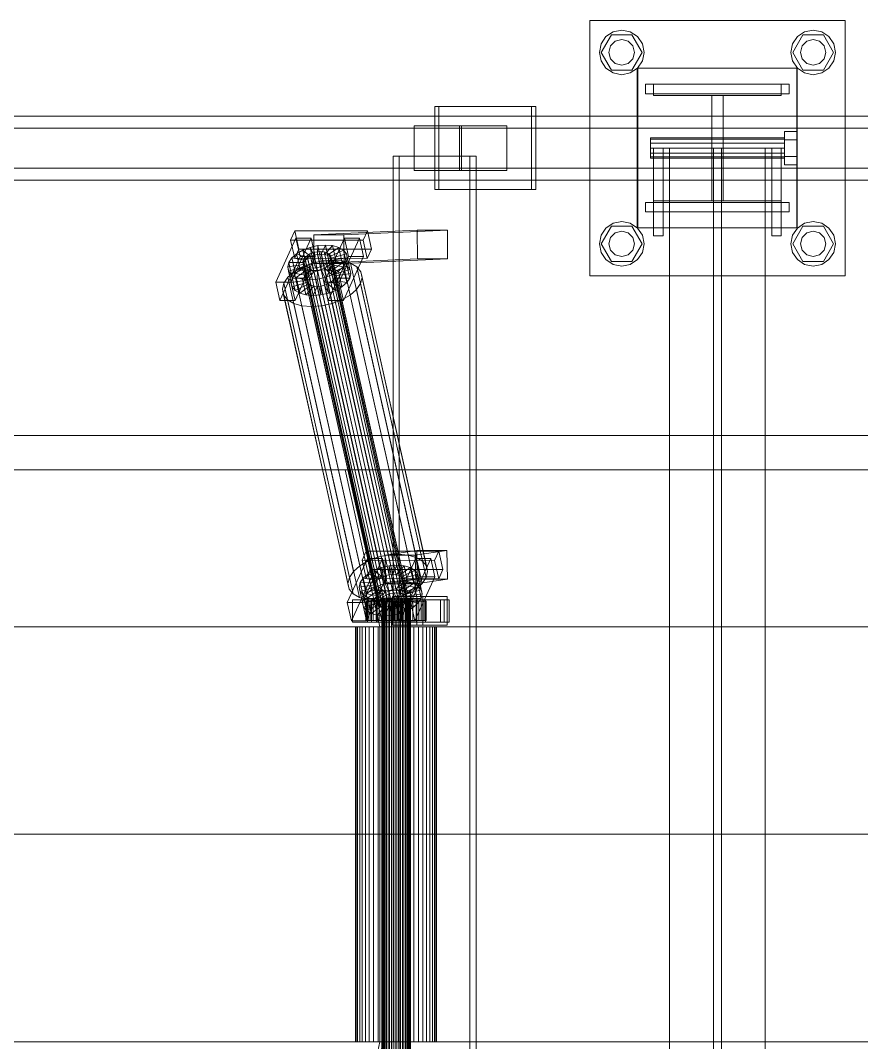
# Model space of a CAD drawing. Header units: millimetres. Extents: x -1970 to 59977, y -50268 to 6837.
# Drawn here: x 7214 to 7741, y -18130 to -17490 of the extents above; entities that cross this region are included whole.
import ezdxf

# ---------------------------------------------------------------- set-up
doc = ezdxf.new("R2010")
doc.units = ezdxf.units.MM
doc.layers.add('superior_C01', color=7, linetype='Continuous', lineweight=0)

msp = doc.modelspace()

# ---------------------------------------------------------------- linework, layer by layer
at = {"layer": 'superior_C01'}
for p, q in [((7570.835, -17650), (7570.835, -17490)), ((7570.835, -17490), (7730.835, -17490)), ((7730.835, -17490), (7730.835, -17650)), ((7580.936, -17500.101), (7585.478, -17497.066)), ((7585.478, -17497.066), (7590.835, -17496)), ((7590.835, -17496), (7596.193, -17497.066)), ((7596.193, -17497.066), (7600.735, -17500.101)), ((7700.936, -17500.101), (7705.478, -17497.066)), ((7705.478, -17497.066), (7710.835, -17496)), ((7710.835, -17496), (7716.193, -17497.066)), ((7716.193, -17497.066), (7720.735, -17500.101)), ((7576.835, -17510), (7577.901, -17504.642)), ((7577.901, -17504.642), (7580.936, -17500.101)), ((7578.035, -17510), (7584.435, -17498.915)), ((7583.907, -17506), (7586.835, -17503.072)), ((7584.435, -17498.915), (7597.235, -17498.915)), ((7586.835, -17503.072), (7590.835, -17502)), ((7590.835, -17502), (7594.835, -17503.072)), ((7594.835, -17503.072), (7597.764, -17506)), ((7597.235, -17498.915), (7603.635, -17510)), ((7600.735, -17500.101), (7603.77, -17504.642)), ((7603.77, -17504.642), (7604.835, -17510)), ((7696.835, -17510), (7697.901, -17504.642)), ((7697.901, -17504.642), (7700.936, -17500.101)), ((7698.035, -17510), (7704.435, -17498.915)), ((7703.907, -17506), (7706.835, -17503.072)), ((7704.435, -17498.915), (7717.235, -17498.915)), ((7706.835, -17503.072), (7710.835, -17502)), ((7710.835, -17502), (7714.835, -17503.072)), ((7714.835, -17503.072), (7717.764, -17506)), ((7717.235, -17498.915), (7723.635, -17510)), ((7720.735, -17500.101), (7723.77, -17504.642)), ((7723.77, -17504.642), (7724.835, -17510)), ((7577.901, -17515.358), (7576.835, -17510)), ((7584.435, -17521.085), (7578.035, -17510)), ((7582.835, -17510), (7583.907, -17506)), ((7583.907, -17514), (7582.835, -17510)), ((7603.635, -17510), (7597.235, -17521.085)), ((7597.764, -17506), (7598.835, -17510)), ((7598.835, -17510), (7597.764, -17514)), ((7604.835, -17510), (7603.77, -17515.358)), ((7697.901, -17515.358), (7696.835, -17510)), ((7704.435, -17521.085), (7698.035, -17510)), ((7702.835, -17510), (7703.907, -17506)), ((7703.907, -17514), (7702.835, -17510)), ((7723.635, -17510), (7717.235, -17521.085)), ((7717.764, -17506), (7718.835, -17510)), ((7718.835, -17510), (7717.764, -17514)), ((7724.835, -17510), (7723.77, -17515.358)), ((7580.936, -17519.899), (7577.901, -17515.358)), ((7586.835, -17516.928), (7583.907, -17514)), ((7590.835, -17518), (7586.835, -17516.928)), ((7594.835, -17516.928), (7590.835, -17518)), ((7597.764, -17514), (7594.835, -17516.928)), ((7603.77, -17515.358), (7600.735, -17519.899)), ((7700.936, -17519.899), (7697.901, -17515.358)), ((7706.835, -17516.928), (7703.907, -17514)), ((7710.835, -17518), (7706.835, -17516.928)), ((7714.835, -17516.928), (7710.835, -17518)), ((7717.764, -17514), (7714.835, -17516.928)), ((7723.77, -17515.358), (7720.735, -17519.899)), ((7585.478, -17522.934), (7580.936, -17519.899)), ((7597.235, -17521.085), (7584.435, -17521.085)), ((7590.835, -17524), (7585.478, -17522.934)), ((7596.193, -17522.934), (7590.835, -17524)), ((7600.735, -17519.899), (7596.193, -17522.934)), ((7600.515, -17620), (7600.515, -17520)), ((7600.515, -17520), (7700.515, -17520)), ((7600.835, -17620), (7600.835, -17520)), ((7600.835, -17520), (7700.835, -17520)), ((7700.515, -17520), (7700.515, -17620)), ((7700.835, -17520), (7700.835, -17620)), ((7705.478, -17522.934), (7700.936, -17519.899)), ((7717.235, -17521.085), (7704.435, -17521.085)), ((7710.835, -17524), (7705.478, -17522.934)), ((7716.193, -17522.934), (7710.835, -17524)), ((7720.735, -17519.899), (7716.193, -17522.934)), ((7605.835, -17530), (7695.835, -17530)), ((7605.835, -17536), (7605.835, -17530)), ((7610.835, -17537), (7610.835, -17530)), ((7610.835, -17530), (7690.835, -17530)), ((7690.835, -17530), (7690.835, -17537)), ((7695.835, -17536), (7695.835, -17530)), ((7605.835, -17536), (7695.835, -17536)), ((7690.835, -17537), (7610.835, -17537)), ((7647.335, -17603), (7647.335, -17537)), ((7647.335, -17537), (7654.335, -17537)), ((7654.335, -17537), (7654.335, -17603)), ((7534.397, -17544), (7473.766, -17544)), ((7473.766, -17544), (7473.766, -17596)), ((7476.328, -17544), (7473.766, -17544)), ((7476.328, -17596), (7476.328, -17544)), ((7476.328, -17544), (7536.959, -17544)), ((7534.397, -17596), (7534.397, -17544)), ((7534.397, -17544), (7536.959, -17544)), ((7536.959, -17544), (7536.959, -17596)), ((8017.256, -17550), (6880.426, -17550)), ((6893.233, -17550), (8030.063, -17550)), ((8108.506, -17550), (6971.676, -17550)), ((6987.684, -17550), (8124.515, -17550)), ((7489.091, -17556), (7460.671, -17556)), ((7460.671, -17556), (7460.671, -17584)), ((7490.512, -17556), (7460.671, -17556)), ((7489.091, -17584), (7489.091, -17556)), ((7489.091, -17556), (7518.932, -17556)), ((7490.512, -17584), (7490.512, -17556)), ((7490.512, -17556), (7518.932, -17556)), ((7518.932, -17556), (7518.932, -17584)), ((8015.653, -17557.5), (6971.674, -17557.5)), ((6987.686, -17557.5), (8031.666, -17557.5)), ((7692.835, -17564.8), (7692.835, -17559.6)), ((7700.835, -17559.6), (7692.835, -17559.6)), ((7700.835, -17559.6), (7700.835, -17564.8)), ((7608.835, -17564.457), (7608.835, -17563.6)), ((7692.835, -17563.6), (7608.835, -17563.6)), ((7608.835, -17564.457), (7608.835, -17566.8)), ((7608.835, -17564.457), (7692.835, -17564.457)), ((7608.835, -17566.8), (7608.835, -17570)), ((7608.835, -17566.8), (7692.835, -17566.8)), ((7692.835, -17563.6), (7692.835, -17564.457)), ((7692.835, -17564.457), (7692.835, -17566.8)), ((7692.835, -17564.8), (7692.835, -17575.2)), ((7692.835, -17564.8), (7700.835, -17564.8)), ((7692.835, -17566.8), (7692.835, -17570)), ((7700.835, -17564.8), (7700.835, -17575.2)), ((7495.742, -17575), (7447.616, -17575)), ((7447.616, -17575), (7447.616, -18425)), ((7451.459, -17575), (7447.616, -17575)), ((7451.459, -18425), (7451.459, -17575)), ((7451.459, -17575), (7499.584, -17575)), ((7495.742, -18425), (7495.742, -17575)), ((7495.742, -17575), (7499.584, -17575)), ((7499.584, -17575), (7499.584, -18425)), ((7608.835, -17570), (7608.835, -17573.2)), ((7608.835, -17570), (7692.835, -17570)), ((7608.835, -17573.2), (7608.835, -17575.543)), ((7608.835, -17573.2), (7692.835, -17573.2)), ((7610.835, -17570), (7610.835, -17625)), ((7610.835, -17570), (7616.835, -17570)), ((7616.835, -17570), (7616.835, -17625)), ((7680.835, -17570), (7620.835, -17570)), ((7620.835, -17570), (7620.835, -18430)), ((7653.335, -17570), (7648.335, -17570)), ((7648.335, -17570), (7648.335, -18430)), ((7653.335, -18430), (7653.335, -17570)), ((7680.835, -18430), (7680.835, -17570)), ((7684.835, -17570), (7684.835, -17625)), ((7684.835, -17570), (7690.835, -17570)), ((7690.835, -17570), (7690.835, -17625)), ((7692.835, -17570), (7692.835, -17573.2)), ((7692.835, -17573.2), (7692.835, -17575.543)), ((7692.835, -17575.2), (7692.835, -17580.4)), ((7692.835, -17575.2), (7700.835, -17575.2)), ((7700.835, -17575.2), (7700.835, -17580.4)), ((7608.835, -17575.543), (7608.835, -17576.4)), ((7608.835, -17575.543), (7692.835, -17575.543)), ((7608.835, -17576.4), (7692.835, -17576.4)), ((7692.835, -17575.543), (7692.835, -17576.4)), ((7692.835, -17580.4), (7700.835, -17580.4)), ((6971.674, -17582.5), (8015.653, -17582.5)), ((6987.686, -17582.5), (8031.666, -17582.5)), ((7460.671, -17584), (7489.091, -17584)), ((7460.671, -17584), (7490.512, -17584)), ((7518.932, -17584), (7489.091, -17584)), ((7518.932, -17584), (7490.512, -17584)), ((6880.426, -17590), (8017.256, -17590)), ((6893.233, -17590), (8030.063, -17590)), ((6971.676, -17590), (8108.506, -17590)), ((6987.684, -17590), (8124.515, -17590)), ((7473.766, -17596), (7534.397, -17596)), ((7473.766, -17596), (7476.328, -17596)), ((7536.959, -17596), (7476.328, -17596)), ((7536.959, -17596), (7534.397, -17596)), ((7605.835, -17604), (7695.835, -17604)), ((7605.835, -17610), (7605.835, -17604)), ((7610.835, -17610), (7610.835, -17603)), ((7610.835, -17603), (7690.835, -17603)), ((7654.335, -17603), (7647.335, -17603)), ((7690.835, -17603), (7690.835, -17610)), ((7695.835, -17610), (7695.835, -17604)), ((7605.835, -17610), (7695.835, -17610)), ((7690.835, -17610), (7610.835, -17610)), ((7577.901, -17624.642), (7580.936, -17620.101)), ((7578.035, -17630), (7584.435, -17618.915)), ((7580.936, -17620.101), (7585.478, -17617.066)), ((7584.435, -17618.915), (7597.235, -17618.915)), ((7585.478, -17617.066), (7590.835, -17616)), ((7590.835, -17616), (7596.193, -17617.066)), ((7596.193, -17617.066), (7600.735, -17620.101)), ((7597.235, -17618.915), (7603.635, -17630)), ((7700.515, -17620), (7600.515, -17620)), ((7600.735, -17620.101), (7603.77, -17624.642)), ((7700.835, -17620), (7600.835, -17620)), ((7697.901, -17624.642), (7700.936, -17620.101)), ((7698.035, -17630), (7704.435, -17618.915)), ((7700.936, -17620.101), (7705.478, -17617.066)), ((7704.435, -17618.915), (7717.235, -17618.915)), ((7705.478, -17617.066), (7710.835, -17616)), ((7710.835, -17616), (7716.193, -17617.066)), ((7716.193, -17617.066), (7720.735, -17620.101)), ((7717.235, -17618.915), (7723.635, -17630)), ((7720.735, -17620.101), (7723.77, -17624.642)), ((7386.697, -17626.449), (7374.077, -17653.98)), ((7385.959, -17621.857), (7383.33, -17627.592)), ((7383.551, -17653.992), (7396.171, -17626.461)), ((7388.517, -17633.325), (7385.959, -17621.857)), ((7385.959, -17621.857), (7431.432, -17621.914)), ((7389.255, -17637.917), (7386.697, -17626.449)), ((7386.697, -17626.449), (7396.171, -17626.461)), ((7396.171, -17626.461), (7398.729, -17637.929)), ((7462.706, -17621.488), (7397.831, -17624.356)), ((7416.778, -17624.356), (7397.831, -17624.356)), ((7397.831, -17624.356), (7397.912, -17642.354)), ((7417.013, -17626.487), (7404.393, -17654.019)), ((7413.866, -17654.031), (7426.486, -17626.499)), ((7416.778, -17624.356), (7481.653, -17621.488)), ((7416.859, -17642.354), (7416.778, -17624.356)), ((7419.571, -17637.955), (7417.013, -17626.487)), ((7417.013, -17626.487), (7426.486, -17626.499)), ((7426.486, -17626.499), (7429.045, -17637.967)), ((7428.803, -17627.65), (7431.432, -17621.914)), ((7431.432, -17621.914), (7433.99, -17633.382)), ((7462.788, -17639.486), (7462.706, -17621.488)), ((7462.706, -17621.488), (7481.653, -17621.488)), ((7481.653, -17621.488), (7481.735, -17639.486)), ((7576.835, -17630), (7577.901, -17624.642)), ((7582.835, -17630), (7583.907, -17626)), ((7583.907, -17626), (7586.835, -17623.072)), ((7586.835, -17623.072), (7590.835, -17622)), ((7590.835, -17622), (7594.835, -17623.072)), ((7594.835, -17623.072), (7597.764, -17626)), ((7597.764, -17626), (7598.835, -17630)), ((7603.77, -17624.642), (7604.835, -17630)), ((7610.835, -17625), (7616.835, -17625)), ((7684.835, -17625), (7690.835, -17625)), ((7696.835, -17630), (7697.901, -17624.642)), ((7702.835, -17630), (7703.907, -17626)), ((7703.907, -17626), (7706.835, -17623.072)), ((7706.835, -17623.072), (7710.835, -17622)), ((7710.835, -17622), (7714.835, -17623.072)), ((7714.835, -17623.072), (7717.764, -17626)), ((7717.764, -17626), (7718.835, -17630)), ((7723.77, -17624.642), (7724.835, -17630)), ((7428.803, -17627.65), (7383.33, -17627.592)), ((7383.33, -17627.592), (7385.888, -17639.061)), ((7391.006, -17633.91), (7395.528, -17632.183)), ((7395.528, -17632.183), (7400.368, -17631.1)), ((7395.528, -17632.183), (7397.988, -17637.157)), ((7397.721, -17642.013), (7395.528, -17632.183)), ((7400.368, -17631.1), (7400.281, -17636.643)), ((7400.368, -17631.1), (7405.197, -17630.735)), ((7402.561, -17640.93), (7400.368, -17631.1)), ((7405.197, -17630.735), (7402.568, -17636.47)), ((7409.686, -17631.112), (7404.694, -17636.649)), ((7407.39, -17640.564), (7405.197, -17630.735)), ((7405.197, -17630.735), (7409.686, -17631.112)), ((7413.528, -17632.206), (7406.514, -17637.167)), ((7411.878, -17640.942), (7409.686, -17631.112)), ((7409.686, -17631.112), (7413.528, -17632.206)), ((7415.72, -17642.036), (7413.528, -17632.206)), ((7413.528, -17632.206), (7416.462, -17633.943)), ((7431.361, -17639.118), (7428.803, -17627.65)), ((7577.901, -17635.358), (7576.835, -17630)), ((7584.435, -17641.085), (7578.035, -17630)), ((7583.907, -17634), (7582.835, -17630)), ((7603.635, -17630), (7597.235, -17641.085)), ((7598.835, -17630), (7597.764, -17634)), ((7604.835, -17630), (7603.77, -17635.358)), ((7697.901, -17635.358), (7696.835, -17630)), ((7704.435, -17641.085), (7698.035, -17630)), ((7703.907, -17634), (7702.835, -17630)), ((7723.635, -17630), (7717.235, -17641.085)), ((7718.835, -17630), (7717.764, -17634)), ((7724.835, -17630), (7723.77, -17635.358)), ((7376.635, -17665.449), (7389.255, -17637.917)), ((7382.202, -17641.61), (7384.108, -17638.79)), ((7384.108, -17638.79), (7387.111, -17636.164)), ((7384.108, -17638.79), (7392.578, -17640.286)), ((7386.301, -17648.62), (7384.108, -17638.79)), ((7385.888, -17639.061), (7388.517, -17633.325)), ((7385.888, -17639.061), (7431.361, -17639.118)), ((7398.729, -17637.929), (7386.109, -17665.461)), ((7387.111, -17636.164), (7391.006, -17633.91)), ((7387.111, -17636.164), (7394.001, -17639.042)), ((7389.304, -17645.994), (7387.111, -17636.164)), ((7433.99, -17633.382), (7388.517, -17633.325)), ((7398.729, -17637.929), (7389.255, -17637.917)), ((7391.006, -17633.91), (7395.846, -17637.975)), ((7393.199, -17643.74), (7391.006, -17633.91)), ((7391.31, -17639.983), (7392.213, -17638.648)), ((7392.213, -17638.648), (7393.635, -17637.404)), ((7439.902, -17852.446), (7392.213, -17638.648)), ((7394.001, -17639.042), (7392.578, -17640.286)), ((7393.635, -17637.404), (7395.481, -17636.336)), ((7441.325, -17851.202), (7393.635, -17637.404)), ((7395.846, -17637.975), (7394.001, -17639.042)), ((7394.001, -17639.042), (7396.193, -17648.872)), ((7395.481, -17636.336), (7397.622, -17635.518)), ((7443.17, -17850.135), (7395.481, -17636.336)), ((7397.988, -17637.157), (7395.846, -17637.975)), ((7395.846, -17637.975), (7398.039, -17647.804)), ((7397.622, -17635.518), (7399.915, -17635.005)), ((7445.312, -17849.317), (7397.622, -17635.518)), ((7400.281, -17636.643), (7397.988, -17637.157)), ((7397.988, -17637.157), (7400.18, -17646.986)), ((7399.915, -17635.005), (7402.203, -17634.832)), ((7447.604, -17848.804), (7399.915, -17635.005)), ((7402.568, -17636.47), (7400.281, -17636.643)), ((7400.281, -17636.643), (7402.473, -17646.473)), ((7402.203, -17634.832), (7404.329, -17635.011)), ((7449.892, -17848.631), (7402.203, -17634.832)), ((7402.568, -17636.47), (7404.761, -17646.3)), ((7404.694, -17636.649), (7402.568, -17636.47)), ((7404.329, -17635.011), (7406.149, -17635.529)), ((7452.018, -17848.809), (7404.329, -17635.011)), ((7404.694, -17636.649), (7406.887, -17646.479)), ((7406.514, -17637.167), (7404.694, -17636.649)), ((7406.149, -17635.529), (7407.538, -17636.352)), ((7453.838, -17849.328), (7406.149, -17635.529)), ((7406.514, -17637.167), (7408.707, -17646.997)), ((7407.904, -17637.99), (7406.514, -17637.167)), ((7406.951, -17665.487), (7419.571, -17637.955)), ((7407.538, -17636.352), (7408.403, -17637.422)), ((7455.228, -17850.15), (7407.538, -17636.352)), ((7416.462, -17633.943), (7407.904, -17637.99)), ((7407.904, -17637.99), (7410.096, -17647.82)), ((7408.769, -17639.061), (7407.904, -17637.99)), ((7408.684, -17638.668), (7408.362, -17640.005)), ((7408.403, -17637.422), (7408.684, -17638.668)), ((7456.092, -17851.221), (7408.403, -17637.422)), ((7456.374, -17852.467), (7408.684, -17638.668)), ((7418.288, -17636.203), (7408.769, -17639.061)), ((7408.769, -17639.061), (7410.961, -17648.891)), ((7409.05, -17640.307), (7408.769, -17639.061)), ((7418.881, -17638.834), (7409.05, -17640.307)), ((7429.045, -17637.967), (7416.424, -17665.499)), ((7418.654, -17643.772), (7416.462, -17633.943)), ((7416.462, -17633.943), (7418.288, -17636.203)), ((7418.881, -17638.834), (7418.201, -17641.655)), ((7420.48, -17646.033), (7418.288, -17636.203)), ((7418.288, -17636.203), (7418.881, -17638.834)), ((7421.074, -17648.664), (7418.881, -17638.834)), ((7429.045, -17637.967), (7419.571, -17637.955)), ((7433.99, -17633.382), (7431.361, -17639.118)), ((7580.936, -17639.899), (7577.901, -17635.358)), ((7586.835, -17636.928), (7583.907, -17634)), ((7590.835, -17638), (7586.835, -17636.928)), ((7594.835, -17636.928), (7590.835, -17638)), ((7597.764, -17634), (7594.835, -17636.928)), ((7603.77, -17635.358), (7600.735, -17639.899)), ((7700.936, -17639.899), (7697.901, -17635.358)), ((7706.835, -17636.928), (7703.907, -17634)), ((7710.835, -17638), (7706.835, -17636.928)), ((7714.835, -17636.928), (7710.835, -17638)), ((7717.764, -17634), (7714.835, -17636.928)), ((7723.77, -17635.358), (7720.735, -17639.899)), ((7381.522, -17644.431), (7382.202, -17641.61)), ((7381.522, -17644.431), (7391.354, -17642.958)), ((7382.116, -17647.062), (7381.522, -17644.431)), ((7383.715, -17654.261), (7381.522, -17644.431)), ((7382.116, -17647.062), (7391.635, -17644.204)), ((7382.202, -17641.61), (7391.675, -17641.622)), ((7384.394, -17651.44), (7382.202, -17641.61)), ((7383.942, -17649.322), (7392.5, -17645.275)), ((7385.625, -17647.428), (7390.832, -17644.416)), ((7393.199, -17643.74), (7389.304, -17645.994)), ((7390.832, -17644.416), (7396.877, -17642.107)), ((7431.944, -17828.725), (7390.832, -17644.416)), ((7390.988, -17641.32), (7391.31, -17639.983)), ((7391.269, -17642.566), (7390.988, -17641.32)), ((7438.677, -17855.119), (7390.988, -17641.32)), ((7392.134, -17643.637), (7391.269, -17642.566)), ((7438.958, -17856.365), (7391.269, -17642.566)), ((7438.999, -17853.782), (7391.31, -17639.983)), ((7391.675, -17641.622), (7391.354, -17642.958)), ((7391.354, -17642.958), (7391.635, -17644.204)), ((7391.354, -17642.958), (7393.546, -17652.788)), ((7391.635, -17644.204), (7392.5, -17645.275)), ((7391.635, -17644.204), (7393.827, -17654.034)), ((7392.578, -17640.286), (7391.675, -17641.622)), ((7391.675, -17641.622), (7393.868, -17651.452)), ((7393.524, -17644.459), (7392.134, -17643.637)), ((7439.823, -17857.435), (7392.134, -17643.637)), ((7392.5, -17645.275), (7393.889, -17646.098)), ((7392.5, -17645.275), (7394.692, -17655.105)), ((7392.578, -17640.286), (7394.771, -17650.116)), ((7397.721, -17642.013), (7393.199, -17643.74)), ((7398.039, -17647.804), (7393.199, -17643.74)), ((7395.344, -17644.978), (7393.524, -17644.459)), ((7441.213, -17858.258), (7393.524, -17644.459)), ((7397.47, -17645.156), (7395.344, -17644.978)), ((7443.033, -17858.776), (7395.344, -17644.978)), ((7396.877, -17642.107), (7403.348, -17640.659)), ((7437.989, -17826.416), (7396.877, -17642.107)), ((7399.757, -17644.983), (7397.47, -17645.156)), ((7445.159, -17858.955), (7397.47, -17645.156)), ((7402.561, -17640.93), (7397.721, -17642.013)), ((7400.18, -17646.986), (7397.721, -17642.013)), ((7462.788, -17639.486), (7397.912, -17642.354)), ((7397.912, -17642.354), (7416.859, -17642.354)), ((7402.05, -17644.47), (7399.757, -17644.983)), ((7447.446, -17858.782), (7399.757, -17644.983)), ((7404.192, -17643.652), (7402.05, -17644.47)), ((7449.739, -17858.269), (7402.05, -17644.47)), ((7402.416, -17646.108), (7404.557, -17645.29)), ((7402.473, -17646.473), (7402.561, -17640.93)), ((7407.39, -17640.564), (7402.561, -17640.93)), ((7403.348, -17640.659), (7409.803, -17640.17)), ((7444.459, -17824.968), (7403.348, -17640.659)), ((7406.037, -17642.585), (7404.192, -17643.652)), ((7451.881, -17857.451), (7404.192, -17643.652)), ((7404.557, -17645.29), (7406.402, -17644.223)), ((7409.397, -17649.355), (7404.557, -17645.29)), ((7404.557, -17645.29), (7406.75, -17655.12)), ((7404.761, -17646.3), (7407.39, -17640.564)), ((7407.459, -17641.341), (7406.037, -17642.585)), ((7453.726, -17856.383), (7406.037, -17642.585)), ((7406.402, -17644.223), (7407.825, -17642.979)), ((7413.292, -17647.101), (7406.402, -17644.223)), ((7406.402, -17644.223), (7408.595, -17654.053)), ((7406.887, -17646.479), (7411.878, -17640.942)), ((7411.878, -17640.942), (7407.39, -17640.564)), ((7408.362, -17640.005), (7407.459, -17641.341)), ((7455.149, -17855.139), (7407.459, -17641.341)), ((7407.825, -17642.979), (7408.728, -17641.643)), ((7416.295, -17644.475), (7407.825, -17642.979)), ((7407.825, -17642.979), (7410.018, -17652.809)), ((7408.362, -17640.005), (7456.052, -17853.804)), ((7408.707, -17646.997), (7415.72, -17642.036)), ((7408.728, -17641.643), (7409.05, -17640.307)), ((7408.728, -17641.643), (7418.201, -17641.655)), ((7410.921, -17651.473), (7408.728, -17641.643)), ((7409.05, -17640.307), (7411.242, -17650.137)), ((7409.803, -17640.17), (7415.804, -17640.674)), ((7450.915, -17824.479), (7409.803, -17640.17)), ((7410.096, -17647.82), (7418.654, -17643.772)), ((7415.72, -17642.036), (7411.878, -17640.942)), ((7416.295, -17644.475), (7413.292, -17647.101)), ((7418.654, -17643.772), (7415.72, -17642.036)), ((7415.804, -17640.674), (7420.94, -17642.137)), ((7456.915, -17824.984), (7415.804, -17640.674)), ((7418.201, -17641.655), (7416.295, -17644.475)), ((7418.488, -17654.305), (7416.295, -17644.475)), ((7481.735, -17639.486), (7416.859, -17642.354)), ((7418.201, -17641.655), (7420.394, -17651.485)), ((7420.48, -17646.033), (7418.654, -17643.772)), ((7420.94, -17642.137), (7424.862, -17644.459)), ((7462.051, -17826.446), (7420.94, -17642.137)), ((7424.862, -17644.459), (7427.303, -17647.481)), ((7465.974, -17828.768), (7424.862, -17644.459)), ((7481.735, -17639.486), (7462.788, -17639.486)), ((7585.478, -17642.934), (7580.936, -17639.899)), ((7597.235, -17641.085), (7584.435, -17641.085)), ((7590.835, -17644), (7585.478, -17642.934)), ((7596.193, -17642.934), (7590.835, -17644)), ((7600.735, -17639.899), (7596.193, -17642.934)), ((7705.478, -17642.934), (7700.936, -17639.899)), ((7717.235, -17641.085), (7704.435, -17641.085)), ((7710.835, -17644), (7705.478, -17642.934)), ((7716.193, -17642.934), (7710.835, -17644)), ((7720.735, -17639.899), (7716.193, -17642.934)), ((7379.062, -17654.709), (7381.611, -17650.939)), ((7381.611, -17650.939), (7385.625, -17647.428)), ((7422.722, -17835.248), (7381.611, -17650.939)), ((7383.942, -17649.322), (7382.116, -17647.062)), ((7384.308, -17656.892), (7382.116, -17647.062)), ((7384.394, -17651.44), (7383.715, -17654.261)), ((7386.876, -17651.059), (7383.942, -17649.322)), ((7386.134, -17659.152), (7383.942, -17649.322)), ((7386.301, -17648.62), (7384.394, -17651.44)), ((7393.868, -17651.452), (7384.394, -17651.44)), ((7426.737, -17831.737), (7385.625, -17647.428)), ((7389.304, -17645.994), (7386.301, -17648.62)), ((7394.771, -17650.116), (7386.301, -17648.62)), ((7386.876, -17651.059), (7393.889, -17646.098)), ((7390.718, -17652.153), (7386.876, -17651.059)), ((7389.068, -17660.889), (7386.876, -17651.059)), ((7396.193, -17648.872), (7389.304, -17645.994)), ((7390.718, -17652.153), (7395.709, -17646.616)), ((7395.206, -17652.53), (7390.718, -17652.153)), ((7392.91, -17661.983), (7390.718, -17652.153)), ((7393.546, -17652.788), (7393.868, -17651.452)), ((7393.868, -17651.452), (7394.771, -17650.116)), ((7393.889, -17646.098), (7395.709, -17646.616)), ((7393.889, -17646.098), (7396.082, -17655.927)), ((7394.771, -17650.116), (7396.193, -17648.872)), ((7395.206, -17652.53), (7397.835, -17646.795)), ((7400.035, -17652.165), (7395.206, -17652.53)), ((7395.709, -17646.616), (7397.835, -17646.795)), ((7395.709, -17646.616), (7397.902, -17656.446)), ((7396.193, -17648.872), (7398.039, -17647.804)), ((7397.835, -17646.795), (7400.123, -17646.622)), ((7397.835, -17646.795), (7400.028, -17656.624)), ((7398.039, -17647.804), (7400.18, -17646.986)), ((7400.035, -17652.165), (7400.123, -17646.622)), ((7404.875, -17651.082), (7400.035, -17652.165)), ((7402.228, -17661.995), (7400.035, -17652.165)), ((7400.123, -17646.622), (7402.416, -17646.108)), ((7400.123, -17646.622), (7402.315, -17656.451)), ((7400.18, -17646.986), (7402.473, -17646.473)), ((7404.875, -17651.082), (7402.416, -17646.108)), ((7402.416, -17646.108), (7404.608, -17655.938)), ((7402.473, -17646.473), (7404.761, -17646.3)), ((7404.761, -17646.3), (7406.887, -17646.479)), ((7409.397, -17649.355), (7404.875, -17651.082)), ((7407.068, -17660.912), (7404.875, -17651.082)), ((7406.887, -17646.479), (7408.707, -17646.997)), ((7408.707, -17646.997), (7410.096, -17647.82)), ((7413.292, -17647.101), (7409.397, -17649.355)), ((7411.59, -17659.184), (7409.397, -17649.355)), ((7410.921, -17651.473), (7410.018, -17652.809)), ((7410.096, -17647.82), (7410.961, -17648.891)), ((7411.242, -17650.137), (7410.921, -17651.473)), ((7420.394, -17651.485), (7410.921, -17651.473)), ((7410.961, -17648.891), (7420.48, -17646.033)), ((7410.961, -17648.891), (7411.242, -17650.137)), ((7411.242, -17650.137), (7421.074, -17648.664)), ((7415.485, -17656.931), (7413.292, -17647.101)), ((7418.488, -17654.305), (7420.394, -17651.485)), ((7420.394, -17651.485), (7421.074, -17648.664)), ((7421.074, -17648.664), (7420.48, -17646.033)), ((7428.097, -17650.998), (7427.188, -17654.769)), ((7427.303, -17647.481), (7428.097, -17650.998)), ((7468.415, -17831.79), (7427.303, -17647.481)), ((7469.208, -17835.307), (7428.097, -17650.998)), ((7730.835, -17650), (7570.835, -17650)), ((7383.551, -17653.992), (7374.077, -17653.98)), ((7374.077, -17653.98), (7376.635, -17665.449)), ((7378.154, -17658.48), (7379.062, -17654.709)), ((7378.947, -17661.997), (7378.154, -17658.48)), ((7419.265, -17842.789), (7378.154, -17658.48)), ((7420.174, -17839.018), (7379.062, -17654.709)), ((7386.109, -17665.461), (7383.551, -17653.992)), ((7393.546, -17652.788), (7383.715, -17654.261)), ((7383.715, -17654.261), (7384.308, -17656.892)), ((7393.827, -17654.034), (7384.308, -17656.892)), ((7384.308, -17656.892), (7386.134, -17659.152)), ((7394.692, -17655.105), (7386.134, -17659.152)), ((7396.082, -17655.927), (7389.068, -17660.889)), ((7397.902, -17656.446), (7392.91, -17661.983)), ((7393.827, -17654.034), (7393.546, -17652.788)), ((7394.692, -17655.105), (7393.827, -17654.034)), ((7396.082, -17655.927), (7394.692, -17655.105)), ((7397.399, -17662.36), (7395.206, -17652.53)), ((7397.902, -17656.446), (7396.082, -17655.927)), ((7400.028, -17656.624), (7397.399, -17662.36)), ((7400.028, -17656.624), (7397.902, -17656.446)), ((7402.315, -17656.451), (7400.028, -17656.624)), ((7402.315, -17656.451), (7402.228, -17661.995)), ((7404.608, -17655.938), (7402.315, -17656.451)), ((7413.866, -17654.031), (7404.393, -17654.019)), ((7404.393, -17654.019), (7406.951, -17665.487)), ((7406.75, -17655.12), (7404.608, -17655.938)), ((7404.608, -17655.938), (7407.068, -17660.912)), ((7408.595, -17654.053), (7406.75, -17655.12)), ((7406.75, -17655.12), (7411.59, -17659.184)), ((7410.018, -17652.809), (7408.595, -17654.053)), ((7408.595, -17654.053), (7415.485, -17656.931)), ((7410.018, -17652.809), (7418.488, -17654.305)), ((7411.59, -17659.184), (7415.485, -17656.931)), ((7416.424, -17665.499), (7413.866, -17654.031)), ((7415.485, -17656.931), (7418.488, -17654.305)), ((7424.64, -17658.539), (7420.625, -17662.05)), ((7427.188, -17654.769), (7424.64, -17658.539)), ((7465.751, -17842.848), (7424.64, -17658.539)), ((7427.188, -17654.769), (7468.299, -17839.078)), ((7381.388, -17665.019), (7378.947, -17661.997)), ((7420.058, -17846.306), (7378.947, -17661.997)), ((7386.134, -17659.152), (7389.068, -17660.889)), ((7389.068, -17660.889), (7392.91, -17661.983)), ((7392.91, -17661.983), (7397.399, -17662.36)), ((7397.399, -17662.36), (7402.228, -17661.995)), ((7402.228, -17661.995), (7407.068, -17660.912)), ((7407.068, -17660.912), (7411.59, -17659.184)), ((7420.625, -17662.05), (7415.418, -17665.062)), ((7461.736, -17846.359), (7420.625, -17662.05)), ((7376.635, -17665.449), (7386.109, -17665.461)), ((7385.31, -17667.341), (7381.388, -17665.019)), ((7422.499, -17849.328), (7381.388, -17665.019)), ((7390.447, -17668.803), (7385.31, -17667.341)), ((7426.422, -17851.65), (7385.31, -17667.341)), ((7396.447, -17669.308), (7390.447, -17668.803)), ((7431.558, -17853.113), (7390.447, -17668.803)), ((7402.902, -17668.819), (7396.447, -17669.308)), ((7437.558, -17853.617), (7396.447, -17669.308)), ((7409.373, -17667.371), (7402.902, -17668.819)), ((7444.014, -17853.128), (7402.902, -17668.819)), ((7406.951, -17665.487), (7416.424, -17665.499)), ((7415.418, -17665.062), (7409.373, -17667.371)), ((7450.484, -17851.68), (7409.373, -17667.371)), ((7456.529, -17849.371), (7415.418, -17665.062)), ((2012.494, -17750), (11002.451, -17750)), ((11004.06, -17750), (2014.103, -17750)), ((6488.479, -17771.702), (7417.425, -17771.702)), ((7419.337, -17771.702), (6490.39, -17771.702)), ((7417.425, -17771.702), (7439.351, -17870)), ((7417.425, -17771.702), (7419.337, -17771.702)), ((7417.425, -17771.702), (8346.372, -17771.702)), ((7441.263, -17870), (7419.337, -17771.702)), ((8348.284, -17771.702), (7419.337, -17771.702)), ((7430.724, -17822.549), (7428.095, -17828.285)), ((7433.282, -17834.017), (7430.724, -17822.549)), ((7430.724, -17822.549), (7476.198, -17822.606)), ((7444.459, -17824.968), (7437.989, -17826.416)), ((7462.387, -17822.189), (7442.504, -17825.057)), ((7461.451, -17825.057), (7442.504, -17825.057)), ((7442.504, -17825.057), (7442.77, -17843.038)), ((7450.915, -17824.479), (7444.459, -17824.968)), ((7456.915, -17824.984), (7450.915, -17824.479)), ((7462.051, -17826.446), (7456.915, -17824.984)), ((7461.451, -17825.057), (7481.334, -17822.189)), ((7461.717, -17843.038), (7461.451, -17825.057)), ((7462.653, -17840.17), (7462.387, -17822.189)), ((7462.387, -17822.189), (7481.334, -17822.189)), ((7473.568, -17828.342), (7476.198, -17822.606)), ((7476.198, -17822.606), (7478.756, -17834.074)), ((7481.334, -17822.189), (7481.6, -17840.17)), ((7431.463, -17827.141), (7418.843, -17854.673)), ((7431.944, -17828.725), (7426.737, -17831.737)), ((7473.568, -17828.342), (7428.095, -17828.285)), ((7428.095, -17828.285), (7430.653, -17839.753)), ((7428.317, -17854.685), (7440.937, -17827.153)), ((7434.021, -17838.609), (7431.463, -17827.141)), ((7431.463, -17827.141), (7440.937, -17827.153)), ((7437.989, -17826.416), (7431.944, -17828.725)), ((7440.937, -17827.153), (7443.495, -17838.621)), ((7445.134, -17831.792), (7449.963, -17831.427)), ((7449.963, -17831.427), (7447.334, -17837.163)), ((7461.779, -17827.179), (7449.158, -17854.711)), ((7452.155, -17841.257), (7449.963, -17831.427)), ((7449.963, -17831.427), (7454.451, -17831.804)), ((7458.632, -17854.723), (7471.252, -17827.191)), ((7464.337, -17838.647), (7461.779, -17827.179)), ((7461.779, -17827.179), (7471.252, -17827.191)), ((7465.974, -17828.768), (7462.051, -17826.446)), ((7468.415, -17831.79), (7465.974, -17828.768)), ((7471.252, -17827.191), (7473.81, -17838.659)), ((7476.126, -17839.81), (7473.568, -17828.342)), ((7422.722, -17835.248), (7420.174, -17839.018)), ((7426.737, -17831.737), (7422.722, -17835.248)), ((7428.874, -17839.482), (7431.877, -17836.856)), ((7430.653, -17839.753), (7433.282, -17834.017)), ((7431.877, -17836.856), (7435.772, -17834.603)), ((7431.877, -17836.856), (7438.767, -17839.734)), ((7434.069, -17846.686), (7431.877, -17836.856)), ((7478.756, -17834.074), (7433.282, -17834.017)), ((7435.772, -17834.603), (7440.294, -17832.875)), ((7435.772, -17834.603), (7440.612, -17838.667)), ((7437.965, -17844.433), (7435.772, -17834.603)), ((7440.294, -17832.875), (7445.134, -17831.792)), ((7440.294, -17832.875), (7442.754, -17837.849)), ((7442.486, -17842.705), (7440.294, -17832.875)), ((7442.754, -17837.849), (7440.612, -17838.667)), ((7445.046, -17837.336), (7442.754, -17837.849)), ((7442.754, -17837.849), (7444.946, -17847.679)), ((7445.134, -17831.792), (7445.046, -17837.336)), ((7447.334, -17837.163), (7445.046, -17837.336)), ((7445.046, -17837.336), (7447.239, -17847.165)), ((7447.327, -17841.622), (7445.134, -17831.792)), ((7447.334, -17837.163), (7449.526, -17846.992)), ((7449.46, -17837.341), (7447.334, -17837.163)), ((7454.451, -17831.804), (7449.46, -17837.341)), ((7449.46, -17837.341), (7451.652, -17847.171)), ((7451.28, -17837.86), (7449.46, -17837.341)), ((7458.293, -17832.898), (7451.28, -17837.86)), ((7451.28, -17837.86), (7453.472, -17847.689)), ((7452.67, -17838.682), (7451.28, -17837.86)), ((7461.227, -17834.635), (7452.67, -17838.682)), ((7463.053, -17836.895), (7453.534, -17839.753)), ((7456.644, -17841.634), (7454.451, -17831.804)), ((7454.451, -17831.804), (7458.293, -17832.898)), ((7460.486, -17842.728), (7458.293, -17832.898)), ((7458.293, -17832.898), (7461.227, -17834.635)), ((7463.42, -17844.465), (7461.227, -17834.635)), ((7461.227, -17834.635), (7463.053, -17836.895)), ((7465.246, -17846.725), (7463.053, -17836.895)), ((7463.053, -17836.895), (7463.647, -17839.526)), ((7468.299, -17839.078), (7469.208, -17835.307)), ((7469.208, -17835.307), (7468.415, -17831.79)), ((7478.756, -17834.074), (7476.126, -17839.81)), ((7420.174, -17839.018), (7419.265, -17842.789)), ((7419.265, -17842.789), (7420.058, -17846.306)), ((7421.401, -17866.141), (7434.021, -17838.609)), ((7426.288, -17845.123), (7426.968, -17842.302)), ((7426.288, -17845.123), (7436.119, -17843.65)), ((7426.968, -17842.302), (7428.874, -17839.482)), ((7426.968, -17842.302), (7436.441, -17842.314)), ((7429.16, -17852.132), (7426.968, -17842.302)), ((7428.874, -17839.482), (7437.344, -17840.978)), ((7431.066, -17849.312), (7428.874, -17839.482)), ((7430.653, -17839.753), (7476.126, -17839.81)), ((7443.495, -17838.621), (7430.875, -17866.153)), ((7443.495, -17838.621), (7434.021, -17838.609)), ((7436.441, -17842.314), (7436.119, -17843.65)), ((7436.119, -17843.65), (7436.4, -17844.897)), ((7436.119, -17843.65), (7438.312, -17853.48)), ((7437.344, -17840.978), (7436.441, -17842.314)), ((7436.441, -17842.314), (7438.634, -17852.144)), ((7438.767, -17839.734), (7437.344, -17840.978)), ((7437.344, -17840.978), (7439.537, -17850.808)), ((7442.486, -17842.705), (7437.965, -17844.433)), ((7440.612, -17838.667), (7438.767, -17839.734)), ((7438.767, -17839.734), (7440.959, -17849.564)), ((7440.612, -17838.667), (7442.804, -17848.497)), ((7447.327, -17841.622), (7442.486, -17842.705)), ((7444.946, -17847.679), (7442.486, -17842.705)), ((7462.653, -17840.17), (7442.77, -17843.038)), ((7442.77, -17843.038), (7461.717, -17843.038)), ((7447.239, -17847.165), (7447.327, -17841.622)), ((7452.155, -17841.257), (7447.327, -17841.622)), ((7449.526, -17846.992), (7452.155, -17841.257)), ((7451.168, -17844.915), (7452.591, -17843.671)), ((7451.652, -17847.171), (7456.644, -17841.634)), ((7451.716, -17866.179), (7464.337, -17838.647)), ((7456.644, -17841.634), (7452.155, -17841.257)), ((7452.591, -17843.671), (7453.494, -17842.335)), ((7461.061, -17845.167), (7452.591, -17843.671)), ((7452.591, -17843.671), (7454.783, -17853.501)), ((7452.67, -17838.682), (7454.862, -17848.512)), ((7453.534, -17839.753), (7452.67, -17838.682)), ((7453.472, -17847.689), (7460.486, -17842.728)), ((7453.494, -17842.335), (7453.816, -17840.999)), ((7453.494, -17842.335), (7462.967, -17842.347)), ((7455.686, -17852.165), (7453.494, -17842.335)), ((7453.534, -17839.753), (7455.727, -17849.583)), ((7453.816, -17840.999), (7453.534, -17839.753)), ((7463.647, -17839.526), (7453.816, -17840.999)), ((7453.816, -17840.999), (7456.008, -17850.829)), ((7460.486, -17842.728), (7456.644, -17841.634)), ((7463.42, -17844.465), (7460.486, -17842.728)), ((7462.967, -17842.347), (7461.061, -17845.167)), ((7473.81, -17838.659), (7461.19, -17866.191)), ((7481.6, -17840.17), (7461.717, -17843.038)), ((7461.736, -17846.359), (7465.751, -17842.848)), ((7481.6, -17840.17), (7462.653, -17840.17)), ((7463.647, -17839.526), (7462.967, -17842.347)), ((7462.967, -17842.347), (7465.16, -17852.177)), ((7465.839, -17849.356), (7463.647, -17839.526)), ((7473.81, -17838.659), (7464.337, -17838.647)), ((7465.751, -17842.848), (7468.299, -17839.078)), ((7420.058, -17846.306), (7422.499, -17849.328)), ((7422.499, -17849.328), (7426.422, -17851.65)), ((7426.881, -17847.754), (7426.288, -17845.123)), ((7428.481, -17854.953), (7426.288, -17845.123)), ((7426.881, -17847.754), (7436.4, -17844.897)), ((7428.707, -17850.015), (7426.881, -17847.754)), ((7429.074, -17857.584), (7426.881, -17847.754)), ((7428.707, -17850.015), (7437.265, -17845.967)), ((7431.641, -17851.751), (7428.707, -17850.015)), ((7430.9, -17859.844), (7428.707, -17850.015)), ((7431.066, -17849.312), (7429.16, -17852.132)), ((7434.069, -17846.686), (7431.066, -17849.312)), ((7439.537, -17850.808), (7431.066, -17849.312)), ((7431.641, -17851.751), (7438.655, -17846.79)), ((7437.965, -17844.433), (7434.069, -17846.686)), ((7440.959, -17849.564), (7434.069, -17846.686)), ((7435.483, -17852.845), (7440.475, -17847.308)), ((7436.4, -17844.897), (7437.265, -17845.967)), ((7436.4, -17844.897), (7438.593, -17854.726)), ((7437.265, -17845.967), (7438.655, -17846.79)), ((7437.265, -17845.967), (7439.458, -17855.797)), ((7442.804, -17848.497), (7437.965, -17844.433)), ((7438.655, -17846.79), (7440.475, -17847.308)), ((7438.655, -17846.79), (7440.848, -17856.62)), ((7439.537, -17850.808), (7440.959, -17849.564)), ((7439.972, -17853.223), (7442.601, -17847.487)), ((7440.475, -17847.308), (7442.601, -17847.487)), ((7440.475, -17847.308), (7442.668, -17857.138)), ((7440.959, -17849.564), (7442.804, -17848.497)), ((7443.17, -17850.135), (7441.325, -17851.202)), ((7442.601, -17847.487), (7444.888, -17847.314)), ((7442.601, -17847.487), (7444.794, -17857.317)), ((7442.804, -17848.497), (7444.946, -17847.679)), ((7445.312, -17849.317), (7443.17, -17850.135)), ((7444.801, -17852.857), (7444.888, -17847.314)), ((7444.888, -17847.314), (7447.181, -17846.801)), ((7444.888, -17847.314), (7447.081, -17857.144)), ((7444.946, -17847.679), (7447.239, -17847.165)), ((7447.604, -17848.804), (7445.312, -17849.317)), ((7447.181, -17846.801), (7449.323, -17845.983)), ((7449.641, -17851.774), (7447.181, -17846.801)), ((7447.181, -17846.801), (7449.374, -17856.631)), ((7447.239, -17847.165), (7449.526, -17846.992)), ((7449.892, -17848.631), (7447.604, -17848.804)), ((7449.323, -17845.983), (7451.168, -17844.915)), ((7454.163, -17850.047), (7449.323, -17845.983)), ((7449.323, -17845.983), (7451.516, -17855.812)), ((7449.526, -17846.992), (7451.652, -17847.171)), ((7454.163, -17850.047), (7449.641, -17851.774)), ((7452.018, -17848.809), (7449.892, -17848.631)), ((7450.484, -17851.68), (7456.529, -17849.371)), ((7458.058, -17847.793), (7451.168, -17844.915)), ((7451.168, -17844.915), (7453.361, -17854.745)), ((7451.652, -17847.171), (7453.472, -17847.689)), ((7453.838, -17849.328), (7452.018, -17848.809)), ((7453.472, -17847.689), (7454.862, -17848.512)), ((7455.228, -17850.15), (7453.838, -17849.328)), ((7458.058, -17847.793), (7454.163, -17850.047)), ((7456.355, -17859.877), (7454.163, -17850.047)), ((7454.862, -17848.512), (7463.42, -17844.465)), ((7454.862, -17848.512), (7455.727, -17849.583)), ((7456.092, -17851.221), (7455.228, -17850.15)), ((7455.727, -17849.583), (7465.246, -17846.725)), ((7455.727, -17849.583), (7456.008, -17850.829)), ((7456.008, -17850.829), (7465.839, -17849.356)), ((7456.529, -17849.371), (7461.736, -17846.359)), ((7461.061, -17845.167), (7458.058, -17847.793)), ((7460.251, -17857.623), (7458.058, -17847.793)), ((7463.254, -17854.997), (7461.061, -17845.167)), ((7465.246, -17846.725), (7463.42, -17844.465)), ((7465.16, -17852.177), (7465.839, -17849.356)), ((7465.839, -17849.356), (7465.246, -17846.725)), ((7428.317, -17854.685), (7418.843, -17854.673)), ((7418.843, -17854.673), (7421.401, -17866.141)), ((7431.61, -17853), (7422.137, -17853)), ((7422.137, -17853), (7422.137, -17867)), ((7437.505, -17853), (7422.137, -17853)), ((7426.422, -17851.65), (7431.558, -17853.113)), ((7430.875, -17866.153), (7428.317, -17854.685)), ((7429.16, -17852.132), (7428.481, -17854.953)), ((7438.312, -17853.48), (7428.481, -17854.953)), ((7428.481, -17854.953), (7429.074, -17857.584)), ((7438.593, -17854.726), (7429.074, -17857.584)), ((7438.634, -17852.144), (7429.16, -17852.132)), ((7430.765, -17854), (7430.434, -17854)), ((7430.434, -17854), (7440.414, -17854)), ((7430.434, -17866), (7430.434, -17854)), ((7430.434, -17854), (7431.395, -17854)), ((7432.366, -17854), (7430.765, -17854)), ((7430.765, -17854), (7440.571, -17854)), ((7430.765, -17866), (7430.765, -17854)), ((7439.458, -17855.797), (7430.9, -17859.844)), ((7431.395, -17854), (7440.869, -17854)), ((7431.395, -17866), (7431.395, -17854)), ((7431.395, -17854), (7433.583, -17854)), ((7431.558, -17853.113), (7437.558, -17853.617)), ((7431.61, -17867), (7431.61, -17853)), ((7431.61, -17853), (7446.979, -17853)), ((7435.483, -17852.845), (7431.641, -17851.751)), ((7433.834, -17861.581), (7431.641, -17851.751)), ((7435.127, -17854), (7432.366, -17854)), ((7432.366, -17854), (7441.329, -17854)), ((7432.366, -17866), (7432.366, -17854)), ((7433.583, -17854), (7441.905, -17854)), ((7433.583, -17866), (7433.583, -17854)), ((7433.583, -17854), (7436.849, -17854)), ((7440.848, -17856.62), (7433.834, -17861.581)), ((7479.496, -17853), (7434.023, -17853)), ((7434.023, -17853), (7434.023, -17867)), ((7437.224, -17853), (7434.023, -17853)), ((7438.86, -17854), (7435.127, -17854)), ((7435.127, -17854), (7442.637, -17854)), ((7435.127, -17866), (7435.127, -17854)), ((7439.972, -17853.223), (7435.483, -17852.845)), ((7437.676, -17862.675), (7435.483, -17852.845)), ((7436.849, -17854), (7443.452, -17854)), ((7436.849, -17866), (7436.849, -17854)), ((7436.849, -17854), (7440.969, -17854)), ((7437.224, -17867), (7437.224, -17853)), ((7437.224, -17853), (7482.698, -17853)), ((7437.505, -17867), (7437.505, -17853)), ((7437.505, -17853), (7446.979, -17853)), ((7437.558, -17853.617), (7444.014, -17853.128)), ((7442.668, -17857.138), (7437.676, -17862.675)), ((7438.312, -17853.48), (7438.634, -17852.144)), ((7438.593, -17854.726), (7438.312, -17853.48)), ((7439.458, -17855.797), (7438.593, -17854.726)), ((7438.634, -17852.144), (7439.537, -17850.808)), ((7438.999, -17853.782), (7438.677, -17855.119)), ((7438.677, -17855.119), (7438.958, -17856.365)), ((7443.312, -17854), (7438.86, -17854)), ((7438.86, -17854), (7444.405, -17854)), ((7438.86, -17866), (7438.86, -17854)), ((7438.958, -17856.365), (7439.823, -17857.435)), ((7439.902, -17852.446), (7438.999, -17853.782)), ((7440.848, -17856.62), (7439.458, -17855.797)), ((7441.325, -17851.202), (7439.902, -17852.446)), ((7444.801, -17852.857), (7439.972, -17853.223)), ((7442.164, -17863.052), (7439.972, -17853.223)), ((7440.571, -17852), (7440.414, -17852)), ((7440.414, -17852), (7440.869, -17852)), ((7440.414, -18148), (7440.414, -17852)), ((7440.414, -17854), (7440.571, -17854)), ((7440.414, -17854), (7440.414, -17866)), ((7440.869, -17854), (7440.414, -17854)), ((7441.329, -17852), (7440.571, -17852)), ((7440.571, -18148), (7440.571, -17852)), ((7440.571, -17854), (7441.329, -17854)), ((7440.571, -17854), (7440.571, -17866)), ((7442.668, -17857.138), (7440.848, -17856.62)), ((7440.869, -17852), (7441.905, -17852)), ((7440.869, -18148), (7440.869, -17852)), ((7440.869, -17854), (7440.869, -17866)), ((7441.905, -17854), (7440.869, -17854)), ((7440.969, -17854), (7445.404, -17854)), ((7440.969, -17866), (7440.969, -17854)), ((7440.969, -17854), (7445.664, -17854)), ((7442.637, -17852), (7441.329, -17852)), ((7441.329, -18148), (7441.329, -17852)), ((7441.329, -17854), (7442.637, -17854)), ((7441.329, -17854), (7441.329, -17866)), ((7441.905, -17852), (7443.452, -17852)), ((7441.905, -18148), (7441.905, -17852)), ((7441.905, -17854), (7441.905, -17866)), ((7443.452, -17854), (7441.905, -17854)), ((7444.405, -17852), (7442.637, -17852)), ((7442.637, -18148), (7442.637, -17852)), ((7442.637, -17854), (7444.405, -17854)), ((7442.637, -17854), (7442.637, -17866)), ((7444.794, -17857.317), (7442.668, -17857.138)), ((7448.178, -17854), (7443.312, -17854)), ((7443.312, -17854), (7446.514, -17854)), ((7443.312, -17866), (7443.312, -17854)), ((7443.452, -17852), (7445.404, -17852)), ((7443.452, -18148), (7443.452, -17852)), ((7443.452, -17854), (7443.452, -17866)), ((7445.404, -17854), (7443.452, -17854)), ((7444.014, -17853.128), (7450.484, -17851.68)), ((7446.514, -17852), (7444.405, -17852)), ((7444.405, -18148), (7444.405, -17852)), ((7444.405, -17854), (7446.514, -17854)), ((7444.405, -17854), (7444.405, -17866)), ((7449.641, -17851.774), (7444.801, -17852.857)), ((7446.993, -17862.687), (7444.801, -17852.857)), ((7445.404, -17852), (7447.628, -17852)), ((7445.404, -18148), (7445.404, -17852)), ((7445.404, -17854), (7445.404, -17866)), ((7447.628, -17854), (7445.404, -17854)), ((7445.664, -17854), (7447.628, -17854)), ((7445.664, -17866), (7445.664, -17854)), ((7445.664, -17854), (7450.613, -17854)), ((7448.819, -17852), (7446.514, -17852)), ((7446.514, -18148), (7446.514, -17852)), ((7446.514, -17854), (7448.819, -17854)), ((7446.514, -17854), (7446.514, -17866)), ((7446.979, -17853), (7446.979, -17867)), ((7449.374, -17856.631), (7447.081, -17857.144)), ((7466.233, -17851), (7447.286, -17851)), ((7447.286, -17851), (7447.286, -17869)), ((7462.526, -17851), (7447.286, -17851)), ((7447.628, -17852), (7449.972, -17852)), ((7447.628, -18148), (7447.628, -17852)), ((7447.628, -17854), (7447.628, -17866)), ((7449.972, -17854), (7447.628, -17854)), ((7453.127, -17854), (7448.178, -17854)), ((7448.178, -17854), (7448.819, -17854)), ((7448.178, -17866), (7448.178, -17854)), ((7451.163, -17852), (7448.819, -17852)), ((7448.819, -18148), (7448.819, -17852)), ((7448.819, -17854), (7451.163, -17854)), ((7448.819, -17854), (7448.819, -17866)), ((7458.632, -17854.723), (7449.158, -17854.711)), ((7449.158, -17854.711), (7451.716, -17866.179)), ((7451.516, -17855.812), (7449.374, -17856.631)), ((7449.374, -17856.631), (7451.834, -17861.604)), ((7451.834, -17861.604), (7449.641, -17851.774)), ((7449.972, -17852), (7452.277, -17852)), ((7449.972, -18148), (7449.972, -17852)), ((7450.613, -17854), (7449.972, -17854)), ((7449.972, -17854), (7449.972, -17866)), ((7452.277, -17854), (7449.972, -17854)), ((7450.613, -17866), (7450.613, -17854)), ((7450.613, -17854), (7455.479, -17854)), ((7453.387, -17852), (7451.163, -17852)), ((7451.163, -18148), (7451.163, -17852)), ((7453.127, -17854), (7451.163, -17854)), ((7451.163, -17854), (7453.387, -17854)), ((7451.163, -17854), (7451.163, -17866)), ((7453.361, -17854.745), (7451.516, -17855.812)), ((7451.516, -17855.812), (7456.355, -17859.877)), ((7451.881, -17857.451), (7453.726, -17856.383)), ((7452.277, -17852), (7454.385, -17852)), ((7452.277, -18148), (7452.277, -17852)), ((7455.479, -17854), (7452.277, -17854)), ((7452.277, -17854), (7452.277, -17866)), ((7454.385, -17854), (7452.277, -17854)), ((7461.926, -17853), (7452.452, -17853)), ((7452.452, -17853), (7452.452, -17867)), ((7467.821, -17853), (7452.452, -17853)), ((7457.821, -17854), (7453.127, -17854)), ((7453.127, -17866), (7453.127, -17854)), ((7454.783, -17853.501), (7453.361, -17854.745)), ((7453.361, -17854.745), (7460.251, -17857.623)), ((7455.338, -17852), (7453.387, -17852)), ((7453.387, -18148), (7453.387, -17852)), ((7457.821, -17854), (7453.387, -17854)), ((7453.387, -17854), (7455.338, -17854)), ((7453.387, -17854), (7453.387, -17866)), ((7453.726, -17856.383), (7455.149, -17855.139)), ((7454.385, -17852), (7456.154, -17852)), ((7454.385, -18148), (7454.385, -17852)), ((7459.93, -17854), (7454.385, -17854)), ((7454.385, -17854), (7454.385, -17866)), ((7456.154, -17854), (7454.385, -17854)), ((7455.686, -17852.165), (7454.783, -17853.501)), ((7454.783, -17853.501), (7463.254, -17854.997)), ((7455.149, -17855.139), (7456.052, -17853.804)), ((7456.885, -17852), (7455.338, -17852)), ((7455.338, -18148), (7455.338, -17852)), ((7461.942, -17854), (7455.338, -17854)), ((7455.338, -17854), (7456.885, -17854)), ((7455.338, -17854), (7455.338, -17866)), ((7455.479, -17866), (7455.479, -17854)), ((7455.479, -17854), (7459.93, -17854)), ((7456.008, -17850.829), (7455.686, -17852.165)), ((7465.16, -17852.177), (7455.686, -17852.165)), ((7456.052, -17853.804), (7456.374, -17852.467)), ((7456.374, -17852.467), (7456.092, -17851.221)), ((7456.154, -17852), (7457.462, -17852)), ((7456.154, -18148), (7456.154, -17852)), ((7463.663, -17854), (7456.154, -17854)), ((7456.154, -17854), (7456.154, -17866)), ((7457.462, -17854), (7456.154, -17854)), ((7457.921, -17852), (7456.885, -17852)), ((7456.885, -18148), (7456.885, -17852)), ((7465.207, -17854), (7456.885, -17854)), ((7456.885, -17854), (7457.921, -17854)), ((7456.885, -17854), (7456.885, -17866)), ((7457.462, -17852), (7458.22, -17852)), ((7457.462, -18148), (7457.462, -17852)), ((7466.425, -17854), (7457.462, -17854)), ((7457.462, -17854), (7457.462, -17866)), ((7458.22, -17854), (7457.462, -17854)), ((7461.942, -17854), (7457.821, -17854)), ((7457.821, -17866), (7457.821, -17854)), ((7458.377, -17852), (7457.921, -17852)), ((7457.921, -17852), (7457.921, -18148)), ((7457.921, -17854), (7467.395, -17854)), ((7457.921, -17866), (7457.921, -17854)), ((7457.921, -17854), (7458.377, -17854)), ((7458.22, -17852), (7458.377, -17852)), ((7458.22, -18148), (7458.22, -17852)), ((7468.025, -17854), (7458.22, -17854)), ((7458.22, -17854), (7458.22, -17866)), ((7458.377, -17854), (7458.22, -17854)), ((7458.377, -18148), (7458.377, -17852)), ((7468.356, -17854), (7458.377, -17854)), ((7458.377, -17854), (7458.377, -17866)), ((7461.19, -17866.191), (7458.632, -17854.723)), ((7459.93, -17866), (7459.93, -17854)), ((7459.93, -17854), (7463.663, -17854)), ((7460.251, -17857.623), (7463.254, -17854.997)), ((7461.926, -17867), (7461.926, -17853)), ((7461.926, -17853), (7477.294, -17853)), ((7465.207, -17854), (7461.942, -17854)), ((7461.942, -17866), (7461.942, -17854)), ((7462.526, -17869), (7462.526, -17851)), ((7462.526, -17851), (7481.473, -17851)), ((7463.254, -17854.997), (7465.16, -17852.177)), ((7463.663, -17866), (7463.663, -17854)), ((7463.663, -17854), (7466.425, -17854)), ((7467.395, -17854), (7465.207, -17854)), ((7465.207, -17866), (7465.207, -17854)), ((7466.233, -17869), (7466.233, -17851)), ((7466.233, -17851), (7481.473, -17851)), ((7466.425, -17866), (7466.425, -17854)), ((7466.425, -17854), (7468.025, -17854)), ((7467.395, -17854), (7467.395, -17866)), ((7468.356, -17854), (7467.395, -17854)), ((7467.821, -17867), (7467.821, -17853)), ((7467.821, -17853), (7477.294, -17853)), ((7468.025, -17866), (7468.025, -17854)), ((7468.025, -17854), (7468.356, -17854)), ((7468.356, -17866), (7468.356, -17854)), ((7477.294, -17853), (7477.294, -17867)), ((7479.496, -17867), (7479.496, -17853)), ((7479.496, -17853), (7482.698, -17853)), ((7481.473, -17851), (7481.473, -17869)), ((7482.698, -17853), (7482.698, -17867)), ((7429.074, -17857.584), (7430.9, -17859.844)), ((7430.9, -17859.844), (7433.834, -17861.581)), ((7433.834, -17861.581), (7437.676, -17862.675)), ((7437.676, -17862.675), (7442.164, -17863.052)), ((7439.823, -17857.435), (7441.213, -17858.258)), ((7441.213, -17858.258), (7443.033, -17858.776)), ((7444.794, -17857.317), (7442.164, -17863.052)), ((7442.164, -17863.052), (7446.993, -17862.687)), ((7443.033, -17858.776), (7445.159, -17858.955)), ((7447.081, -17857.144), (7444.794, -17857.317)), ((7445.159, -17858.955), (7447.446, -17858.782)), ((7447.081, -17857.144), (7446.993, -17862.687)), ((7446.993, -17862.687), (7451.834, -17861.604)), ((7447.446, -17858.782), (7449.739, -17858.269)), ((7449.739, -17858.269), (7451.881, -17857.451)), ((7451.834, -17861.604), (7456.355, -17859.877)), ((7456.355, -17859.877), (7460.251, -17857.623)), ((7421.401, -17866.141), (7430.875, -17866.153)), ((7422.137, -17867), (7431.61, -17867)), ((7422.137, -17867), (7437.505, -17867)), ((7440.414, -17866), (7430.434, -17866)), ((7430.434, -17866), (7430.765, -17866)), ((7431.395, -17866), (7430.434, -17866)), ((7440.571, -17866), (7430.765, -17866)), ((7430.765, -17866), (7432.366, -17866)), ((7440.869, -17866), (7431.395, -17866)), ((7433.583, -17866), (7431.395, -17866)), ((7446.979, -17867), (7431.61, -17867)), ((7441.329, -17866), (7432.366, -17866)), ((7432.366, -17866), (7435.127, -17866)), ((7441.905, -17866), (7433.583, -17866)), ((7436.849, -17866), (7433.583, -17866)), ((7434.023, -17867), (7479.496, -17867)), ((7434.023, -17867), (7437.224, -17867)), ((7442.637, -17866), (7435.127, -17866)), ((7435.127, -17866), (7438.86, -17866)), ((7443.452, -17866), (7436.849, -17866)), ((7440.969, -17866), (7436.849, -17866)), ((7482.698, -17867), (7437.224, -17867)), ((7446.979, -17867), (7437.505, -17867)), ((7444.405, -17866), (7438.86, -17866)), ((7438.86, -17866), (7443.312, -17866)), ((7440.571, -17866), (7440.414, -17866)), ((7440.414, -17866), (7440.869, -17866)), ((7441.329, -17866), (7440.571, -17866)), ((7440.869, -17866), (7441.905, -17866)), ((7445.404, -17866), (7440.969, -17866)), ((7445.664, -17866), (7440.969, -17866)), ((7442.637, -17866), (7441.329, -17866)), ((7441.905, -17866), (7443.452, -17866)), ((7444.405, -17866), (7442.637, -17866)), ((7446.514, -17866), (7443.312, -17866)), ((7443.312, -17866), (7448.178, -17866)), ((7443.452, -17866), (7445.404, -17866)), ((7446.514, -17866), (7444.405, -17866)), ((7445.404, -17866), (7447.628, -17866)), ((7447.628, -17866), (7445.664, -17866)), ((7450.613, -17866), (7445.664, -17866)), ((7448.819, -17866), (7446.514, -17866)), ((7447.286, -17869), (7466.233, -17869)), ((7462.526, -17869), (7447.286, -17869)), ((7447.628, -17866), (7449.972, -17866)), ((7448.819, -17866), (7448.178, -17866)), ((7448.178, -17866), (7453.127, -17866)), ((7451.163, -17866), (7448.819, -17866)), ((7449.972, -17866), (7450.613, -17866)), ((7449.972, -17866), (7452.277, -17866)), ((7455.479, -17866), (7450.613, -17866)), ((7453.387, -17866), (7451.163, -17866)), ((7451.163, -17866), (7453.127, -17866)), ((7451.716, -17866.179), (7461.19, -17866.191)), ((7452.277, -17866), (7455.479, -17866)), ((7452.277, -17866), (7454.385, -17866)), ((7452.452, -17867), (7461.926, -17867)), ((7452.452, -17867), (7467.821, -17867)), ((7453.127, -17866), (7457.821, -17866)), ((7455.338, -17866), (7453.387, -17866)), ((7453.387, -17866), (7457.821, -17866)), ((7454.385, -17866), (7459.93, -17866)), ((7454.385, -17866), (7456.154, -17866)), ((7456.885, -17866), (7455.338, -17866)), ((7455.338, -17866), (7461.942, -17866)), ((7459.93, -17866), (7455.479, -17866)), ((7456.154, -17866), (7463.663, -17866)), ((7456.154, -17866), (7457.462, -17866)), ((7457.921, -17866), (7456.885, -17866)), ((7456.885, -17866), (7465.207, -17866)), ((7457.462, -17866), (7466.425, -17866)), ((7457.462, -17866), (7458.22, -17866)), ((7457.821, -17866), (7461.942, -17866)), ((7467.395, -17866), (7457.921, -17866)), ((7458.377, -17866), (7457.921, -17866)), ((7458.22, -17866), (7468.025, -17866)), ((7458.22, -17866), (7458.377, -17866)), ((7458.377, -17866), (7468.356, -17866)), ((7463.663, -17866), (7459.93, -17866)), ((7477.294, -17867), (7461.926, -17867)), ((7461.942, -17866), (7465.207, -17866)), ((7481.473, -17869), (7462.526, -17869)), ((7466.425, -17866), (7463.663, -17866)), ((7465.207, -17866), (7467.395, -17866)), ((7481.473, -17869), (7466.233, -17869)), ((7468.025, -17866), (7466.425, -17866)), ((7467.395, -17866), (7468.356, -17866)), ((7477.294, -17867), (7467.821, -17867)), ((7468.356, -17866), (7468.025, -17866)), ((7482.698, -17867), (7479.496, -17867)), ((6510.405, -17870), (7439.351, -17870)), ((7441.263, -17870), (6512.316, -17870)), ((7424.49, -17870), (7424.047, -17870)), ((7424.047, -17870), (7425.332, -17870)), ((7424.047, -18130), (7424.047, -17870)), ((7426.63, -17870), (7424.49, -17870)), ((7424.49, -18130), (7424.49, -17870)), ((7425.332, -17870), (7428.257, -17870)), ((7425.332, -18130), (7425.332, -17870)), ((7430.321, -17870), (7426.63, -17870)), ((7426.63, -18130), (7426.63, -17870)), ((7428.257, -17870), (7432.622, -17870)), ((7428.257, -18130), (7428.257, -17870)), ((7435.312, -17870), (7430.321, -17870)), ((7430.321, -18130), (7430.321, -17870)), ((7432.622, -17870), (7438.131, -17870)), ((7432.622, -18130), (7432.622, -17870)), ((7441.263, -17870), (7435.312, -17870)), ((7435.312, -18130), (7435.312, -17870)), ((7438.131, -17870), (7444.407, -17870)), ((7438.131, -18130), (7438.131, -17870)), ((7439.351, -17870), (7439.351, -18000)), ((7439.351, -17870), (8368.298, -17870)), ((7441.263, -18000), (7441.263, -17870)), ((8370.21, -17870), (7441.263, -17870)), ((7447.768, -17870), (7441.263, -17870)), ((7441.263, -18130), (7441.263, -17870)), ((7444.407, -17870), (7451.023, -17870)), ((7444.407, -18130), (7444.407, -17870)), ((7454.384, -17870), (7447.768, -17870)), ((7447.768, -18130), (7447.768, -17870)), ((7451.023, -17870), (7457.528, -17870)), ((7451.023, -18130), (7451.023, -17870)), ((7460.66, -17870), (7454.384, -17870)), ((7454.384, -18130), (7454.384, -17870)), ((7457.528, -17870), (7463.478, -17870)), ((7457.528, -18130), (7457.528, -17870)), ((7466.168, -17870), (7460.66, -17870)), ((7460.66, -18130), (7460.66, -17870)), ((7463.478, -17870), (7468.47, -17870)), ((7463.478, -18130), (7463.478, -17870)), ((7470.533, -17870), (7466.168, -17870)), ((7466.168, -18130), (7466.168, -17870)), ((7468.47, -17870), (7472.161, -17870)), ((7468.47, -18130), (7468.47, -17870)), ((7473.458, -17870), (7470.533, -17870)), ((7470.533, -18130), (7470.533, -17870)), ((7472.161, -17870), (7474.301, -17870)), ((7472.161, -18130), (7472.161, -17870)), ((7474.743, -17870), (7473.458, -17870)), ((7473.458, -17870), (7473.458, -18130)), ((7474.301, -17870), (7474.743, -17870)), ((7474.301, -18130), (7474.301, -17870)), ((7474.743, -18130), (7474.743, -17870)), ((6510.405, -18000), (7439.351, -18000)), ((7441.263, -18000), (6512.316, -18000)), ((7439.351, -18000), (7439.351, -18130)), ((7439.351, -18000), (8368.298, -18000)), ((7441.263, -18130), (7441.263, -18000)), ((8370.21, -18000), (7441.263, -18000)), ((6510.405, -18130), (7439.351, -18130)), ((7441.263, -18130), (6512.316, -18130)), ((7439.351, -18130), (7417.425, -18228.298)), ((7419.337, -18228.298), (7441.263, -18130)), ((7425.332, -18130), (7424.047, -18130)), ((7424.047, -18130), (7424.49, -18130)), ((7424.49, -18130), (7426.63, -18130)), ((7428.257, -18130), (7425.332, -18130)), ((7426.63, -18130), (7430.321, -18130)), ((7432.622, -18130), (7428.257, -18130)), ((7430.321, -18130), (7435.312, -18130)), ((7438.131, -18130), (7432.622, -18130)), ((7435.312, -18130), (7441.263, -18130)), ((7444.407, -18130), (7438.131, -18130)), ((7439.351, -18130), (8368.298, -18130)), ((8370.21, -18130), (7441.263, -18130)), ((7441.263, -18130), (7447.768, -18130)), ((7451.023, -18130), (7444.407, -18130)), ((7447.768, -18130), (7454.384, -18130)), ((7457.528, -18130), (7451.023, -18130)), ((7454.384, -18130), (7460.66, -18130)), ((7463.478, -18130), (7457.528, -18130)), ((7460.66, -18130), (7466.168, -18130)), ((7468.47, -18130), (7463.478, -18130)), ((7466.168, -18130), (7470.533, -18130)), ((7472.161, -18130), (7468.47, -18130)), ((7470.533, -18130), (7473.458, -18130)), ((7474.301, -18130), (7472.161, -18130)), ((7473.458, -18130), (7474.743, -18130)), ((7474.743, -18130), (7474.301, -18130))]:
    msp.add_line(p, q, dxfattribs=at)

doc.saveas('drawing.dxf')
